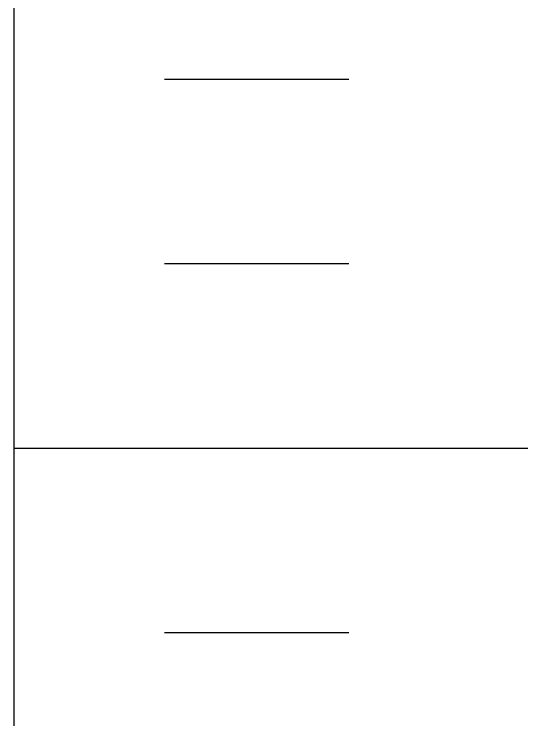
# Model space of a CAD drawing. Header units: inches. Extents: x 174.2 to 231.5, y 110.5 to 192.3.
# Drawn here: x 192.379 to 194.788, y 182.984 to 186.331 of the extents above; entities that cross this region are included whole.
import ezdxf

# ---------------------------------------------------------------- set-up
doc = ezdxf.new("R2010")
doc.units = ezdxf.units.IN
doc.header["$LTSCALE"] = 0.5
doc.header["$MEASUREMENT"] = 0
doc.layers.add('HATCH', color=12, linetype='Continuous')
doc.layers.add('LINE50', color=5, linetype='Continuous')

msp = doc.modelspace()

# ---------------------------------------------------------------- linework, layer by layer
at = {"layer": 'HATCH'}
for p, q in [((193.0925, 186.0228), (193.9675, 186.0228)), ((193.0925, 185.1478), (193.9675, 185.1478)), ((192.3791, 184.2728), (195.0041, 184.2728)), ((193.0925, 183.3978), (193.9675, 183.3978))]:
    msp.add_line(p, q, dxfattribs=at)
at = {"layer": 'LINE50'}
msp.add_line((192.3791, 182.2823), (192.3791, 191.2823), dxfattribs=at)

doc.saveas('drawing.dxf')
